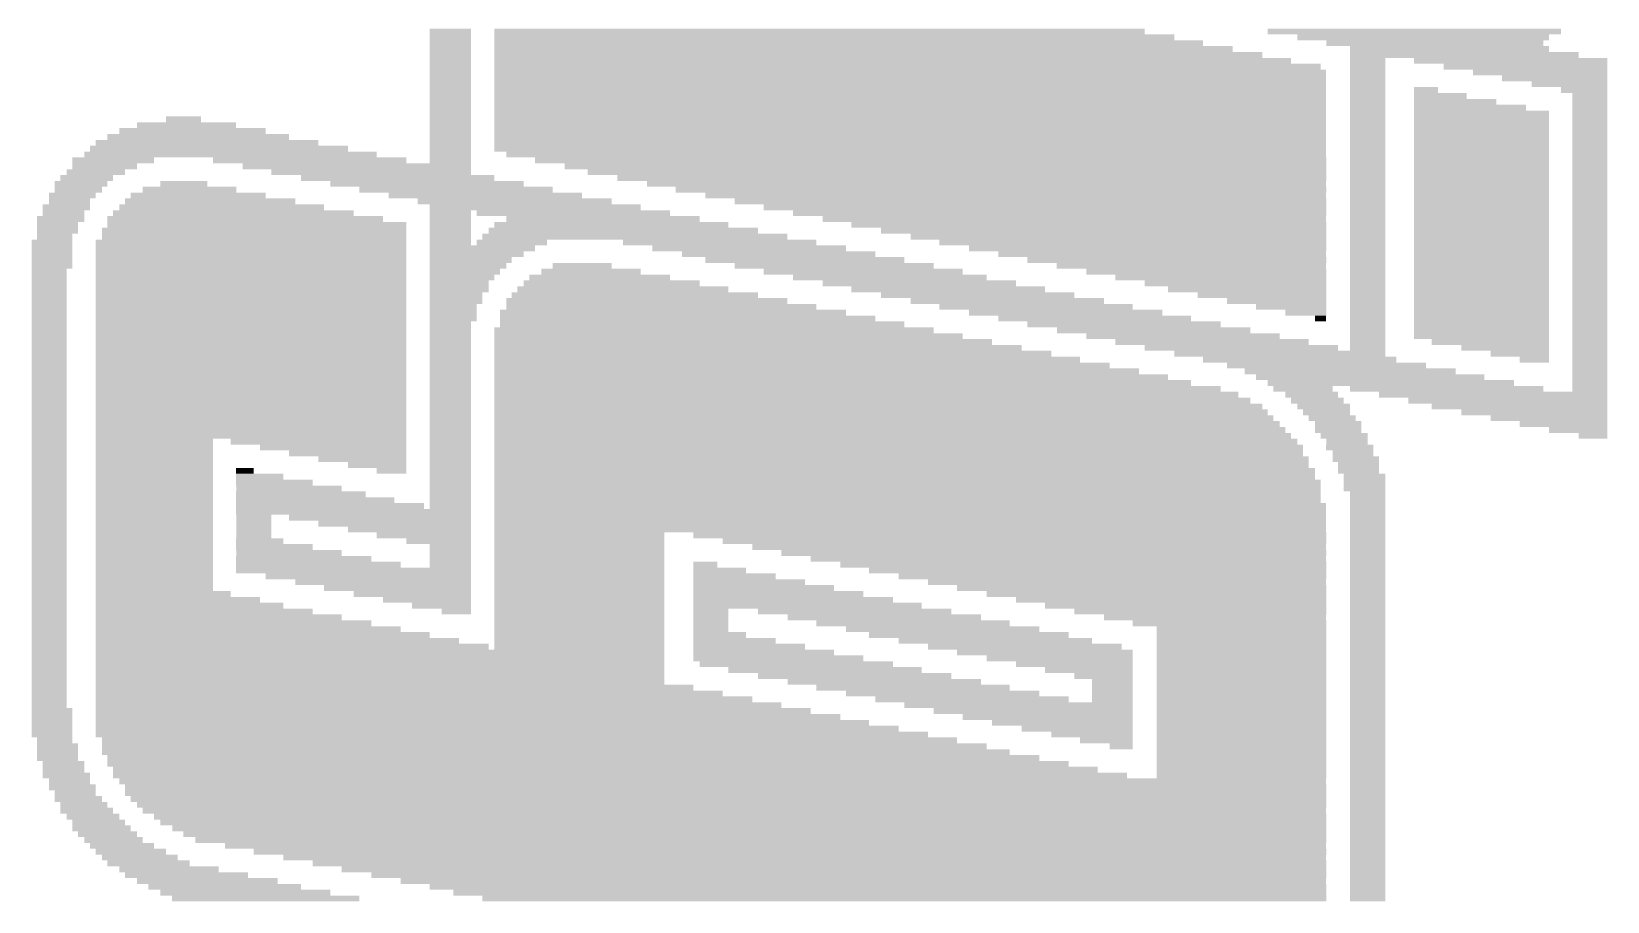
# Model space of a CAD drawing. Extents: x -50 to 50, y -28 to 28.
# Drawn here: x -50.26 to -44.57, y 3.95 to 7.09 of the extents above; entities that cross this region are included whole.
import ezdxf

# ---------------------------------------------------------------- set-up
doc = ezdxf.new("R2010")
doc.units = 0
doc.layers.add('200', color=132, linetype='CONTINUOUS')

# ---------------------------------------------------------------- blocks, each defined once
blk = doc.blocks.new('RECT')
blk.add_solid([(-0.5, -0.5), (0.5, -0.5), (-0.5, 0.5), (0.5, 0.5)])

msp = doc.modelspace()

# ---------------------------------------------------------------- block references
at = {"layer": '200'}
for p, xscale, yscale in [((-48.7464, 7.0908), 0.1499, 0.0211), ((-48.7464, 7.0697), 0.1499, 0.0211), ((-48.7464, 7.0485), 0.1499, 0.0213), ((-47.4129, 7.0908), 2.3495, 0.0211), ((-47.3596, 7.0697), 2.4562, 0.0211), ((-47.3075, 7.0485), 2.5603, 0.0213), ((-45.2641, 7.0908), 1.0592, 0.0211), ((-45.2323, 7.0697), 0.9093, 0.0211), ((-45.1904, 7.0485), 0.7849, 0.0213), ((-48.7464, 7.0273), 0.1499, 0.0211), ((-48.7464, 7.0062), 0.1499, 0.0211), ((-47.2542, 7.0273), 2.667, 0.0211), ((-47.2008, 7.0062), 2.7737, 0.0211), ((-45.1371, 7.0273), 0.7188, 0.0211), ((-45.0837, 7.0062), 0.8255, 0.0211), ((-48.7464, 6.985), 0.1499, 0.0213), ((-48.7464, 6.9638), 0.1499, 0.0211), ((-48.7464, 6.9427), 0.1499, 0.0211), ((-47.0853, 6.9427), 3.0048, 0.0211), ((-47.1487, 6.985), 2.8778, 0.0213), ((-47.0954, 6.9638), 2.9845, 0.0211), ((-45.433, 6.985), 0.127, 0.0213), ((-45.433, 6.9638), 0.127, 0.0211), ((-45.433, 6.9427), 0.127, 0.0211), ((-44.9161, 6.985), 0.6985, 0.0213), ((-44.8628, 6.9638), 0.5918, 0.0211), ((-44.8094, 6.9427), 0.4851, 0.0211), ((-48.7464, 6.9215), 0.1499, 0.0213), ((-48.7464, 6.9003), 0.1499, 0.0211), ((-48.7464, 6.8792), 0.1499, 0.0211), ((-47.0853, 6.9215), 3.0048, 0.0213), ((-47.0853, 6.9003), 3.0048, 0.0211), ((-47.0853, 6.8792), 3.0048, 0.0211), ((-45.433, 6.9215), 0.127, 0.0213), ((-45.433, 6.9003), 0.127, 0.0211), ((-45.433, 6.8792), 0.127, 0.0211), ((-45.2222, 6.8792), 0.0864, 0.0211), ((-44.7573, 6.9215), 0.381, 0.0213), ((-44.704, 6.9003), 0.2743, 0.0211), ((-44.6507, 6.8792), 0.1676, 0.0211), ((-48.7464, 6.858), 0.1499, 0.0213), ((-48.7464, 6.8368), 0.1499, 0.0211), ((-47.0853, 6.858), 3.0048, 0.0213), ((-47.0853, 6.8368), 3.0048, 0.0211), ((-45.433, 6.858), 0.127, 0.0213), ((-45.433, 6.8368), 0.127, 0.0211), ((-45.1168, 6.8368), 0.2972, 0.0211), ((-45.1701, 6.858), 0.1905, 0.0213), ((-44.6303, 6.858), 0.127, 0.0213), ((-44.6303, 6.8368), 0.127, 0.0211), ((-49.7103, 6.7733), 0.127, 0.0211), ((-48.7464, 6.8157), 0.1499, 0.0211), ((-48.7464, 6.7945), 0.1499, 0.0213), ((-48.7464, 6.7733), 0.1499, 0.0211), ((-47.0853, 6.8157), 3.0048, 0.0211), ((-47.0853, 6.7945), 3.0048, 0.0213), ((-47.0853, 6.7733), 3.0048, 0.0211), ((-45.433, 6.8157), 0.127, 0.0211), ((-45.433, 6.7945), 0.127, 0.0213), ((-45.433, 6.7733), 0.127, 0.0211), ((-45.0215, 6.7945), 0.4877, 0.0213), ((-45.0215, 6.7733), 0.4877, 0.0211), ((-45.0634, 6.8157), 0.4039, 0.0211), ((-44.6303, 6.8157), 0.127, 0.0211), ((-44.6303, 6.7945), 0.127, 0.0213), ((-44.6303, 6.7733), 0.127, 0.0211), ((-49.657, 6.7098), 0.6553, 0.0211), ((-49.6773, 6.731), 0.5283, 0.0213), ((-49.6989, 6.7522), 0.3581, 0.0211), ((-48.7464, 6.7522), 0.1499, 0.0211), ((-48.7464, 6.731), 0.1499, 0.0213), ((-48.7464, 6.7098), 0.1499, 0.0211), ((-47.0853, 6.7522), 3.0048, 0.0211), ((-47.0853, 6.731), 3.0048, 0.0213), ((-47.0853, 6.7098), 3.0048, 0.0211), ((-45.433, 6.7522), 0.127, 0.0211), ((-45.433, 6.731), 0.127, 0.0213), ((-45.433, 6.7098), 0.127, 0.0211), ((-45.0215, 6.7522), 0.4877, 0.0211), ((-45.0215, 6.731), 0.4877, 0.0213), ((-45.0215, 6.7098), 0.4877, 0.0211), ((-44.6303, 6.7522), 0.127, 0.0211), ((-44.6303, 6.731), 0.127, 0.0213), ((-44.6303, 6.7098), 0.127, 0.0211), ((-49.5821, 6.6675), 0.9322, 0.0213), ((-49.6253, 6.6887), 0.8052, 0.0211), ((-48.7464, 6.6887), 0.1499, 0.0211), ((-48.7464, 6.6675), 0.1499, 0.0213), ((-47.0853, 6.6887), 3.0048, 0.0211), ((-47.0853, 6.6675), 3.0048, 0.0213), ((-45.433, 6.6887), 0.127, 0.0211), ((-45.433, 6.6675), 0.127, 0.0213), ((-45.0215, 6.6887), 0.4877, 0.0211), ((-45.0215, 6.6675), 0.4877, 0.0213), ((-44.6303, 6.6887), 0.127, 0.0211), ((-44.6303, 6.6675), 0.127, 0.0213), ((-49.9643, 6.6252), 0.2946, 0.0211), ((-49.9948, 6.604), 0.2337, 0.0213), ((-49.5402, 6.6463), 1.0566, 0.0211), ((-49.2544, 6.6252), 0.6985, 0.0211), ((-49.0842, 6.604), 0.8255, 0.0213), ((-48.7464, 6.6463), 0.1499, 0.0211), ((-48.7464, 6.6252), 0.1499, 0.0211), ((-47.0637, 6.6463), 2.9616, 0.0211), ((-47.0116, 6.6252), 2.8575, 0.0211), ((-46.9582, 6.604), 2.7508, 0.0213), ((-45.433, 6.6463), 0.127, 0.0211), ((-45.433, 6.6252), 0.127, 0.0211), ((-45.433, 6.604), 0.127, 0.0213), ((-45.0215, 6.6463), 0.4877, 0.0211), ((-45.0215, 6.6252), 0.4877, 0.0211), ((-45.0215, 6.604), 0.4877, 0.0213), ((-44.6303, 6.6463), 0.127, 0.0211), ((-44.6303, 6.6252), 0.127, 0.0211), ((-44.6303, 6.604), 0.127, 0.0213), ((-50.0799, 6.5405), 0.1905, 0.0213), ((-50.0596, 6.5617), 0.1905, 0.0211), ((-50.0266, 6.5828), 0.2108, 0.0211), ((-49.7091, 6.5405), 0.1702, 0.0213), ((-49.0322, 6.5828), 0.7214, 0.0211), ((-48.9369, 6.5617), 0.6985, 0.0211), ((-48.8302, 6.5405), 0.6985, 0.0213), ((-46.9163, 6.5828), 2.667, 0.0211), ((-46.863, 6.5617), 2.5603, 0.0211), ((-46.8097, 6.5405), 2.4536, 0.0213), ((-45.433, 6.5828), 0.127, 0.0211), ((-45.433, 6.5617), 0.127, 0.0211), ((-45.433, 6.5405), 0.127, 0.0213), ((-45.0215, 6.5828), 0.4877, 0.0211), ((-45.0215, 6.5617), 0.4877, 0.0211), ((-45.0215, 6.5405), 0.4877, 0.0213), ((-44.6303, 6.5828), 0.127, 0.0211), ((-44.6303, 6.5617), 0.127, 0.0211), ((-44.6303, 6.5405), 0.127, 0.0213), ((-50.1117, 6.4982), 0.1676, 0.0211), ((-50.0901, 6.5193), 0.1702, 0.0211), ((-49.657, 6.4982), 0.4877, 0.0211), ((-49.6887, 6.5193), 0.3378, 0.0211), ((-48.7261, 6.5193), 0.6985, 0.0211), ((-48.6194, 6.4982), 0.6985, 0.0211), ((-46.7576, 6.5193), 2.3495, 0.0211), ((-46.7043, 6.4982), 2.2428, 0.0211), ((-45.433, 6.5193), 0.127, 0.0211), ((-45.433, 6.4982), 0.127, 0.0211), ((-45.0215, 6.5193), 0.4877, 0.0211), ((-45.0215, 6.4982), 0.4877, 0.0211), ((-44.6303, 6.5193), 0.127, 0.0211), ((-44.6303, 6.4982), 0.127, 0.0211), ((-50.1333, 6.4558), 0.1702, 0.0211), ((-50.1434, 6.4347), 0.1499, 0.0211), ((-50.1218, 6.477), 0.1473, 0.0213), ((-49.53, 6.4347), 0.8687, 0.0211), ((-49.5719, 6.4558), 0.7391, 0.0211), ((-49.6138, 6.477), 0.6147, 0.0213), ((-48.514, 6.477), 0.701, 0.0213), ((-48.7464, 6.4347), 0.1499, 0.0211), ((-48.4403, 6.4558), 0.762, 0.0211), ((-48.3019, 6.4347), 0.6985, 0.0211), ((-46.6509, 6.477), 2.1361, 0.0213), ((-46.5988, 6.4558), 2.032, 0.0211), ((-46.5455, 6.4347), 1.9253, 0.0211), ((-45.433, 6.477), 0.127, 0.0213), ((-45.433, 6.4558), 0.127, 0.0211), ((-45.433, 6.4347), 0.127, 0.0211), ((-45.0215, 6.477), 0.4877, 0.0213), ((-45.0215, 6.4558), 0.4877, 0.0211), ((-45.0215, 6.4347), 0.4877, 0.0211), ((-44.6303, 6.477), 0.127, 0.0213), ((-44.6303, 6.4558), 0.127, 0.0211), ((-44.6303, 6.4347), 0.127, 0.0211), ((-50.1536, 6.4135), 0.1702, 0.0213), ((-50.165, 6.3923), 0.1473, 0.0211), ((-50.165, 6.3712), 0.1473, 0.0211), ((-49.4551, 6.3712), 1.0998, 0.0211), ((-49.4868, 6.4135), 0.9957, 0.0213), ((-49.4449, 6.3923), 1.0795, 0.0211), ((-48.7464, 6.4135), 0.1499, 0.0213), ((-48.7464, 6.3923), 0.1499, 0.0211), ((-48.7464, 6.3712), 0.1499, 0.0211), ((-48.1216, 6.3712), 0.9728, 0.0211), ((-48.1648, 6.3923), 0.8458, 0.0211), ((-48.1952, 6.4135), 0.6985, 0.0213), ((-46.4922, 6.4135), 1.8186, 0.0213), ((-46.4401, 6.3923), 1.7145, 0.0211), ((-46.3867, 6.3712), 1.6078, 0.0211), ((-45.433, 6.4135), 0.127, 0.0213), ((-45.433, 6.3923), 0.127, 0.0211), ((-45.433, 6.3712), 0.127, 0.0211), ((-45.0215, 6.4135), 0.4877, 0.0213), ((-45.0215, 6.3923), 0.4877, 0.0211), ((-45.0215, 6.3712), 0.4877, 0.0211), ((-44.6303, 6.4135), 0.127, 0.0213), ((-44.6303, 6.3923), 0.127, 0.0211), ((-44.6303, 6.3712), 0.127, 0.0211), ((-50.1853, 6.3288), 0.1473, 0.0211), ((-50.1752, 6.35), 0.127, 0.0213), ((-49.4665, 6.3288), 1.1227, 0.0211), ((-49.4551, 6.35), 1.0998, 0.0213), ((-48.7464, 6.35), 0.1499, 0.0213), ((-48.7464, 6.3288), 0.1499, 0.0211), ((-48.5242, 6.3288), 0.254, 0.0211), ((-48.0797, 6.35), 1.1024, 0.0213), ((-47.7736, 6.3288), 0.6985, 0.0211), ((-46.3334, 6.35), 1.5011, 0.0213), ((-46.2813, 6.3288), 1.397, 0.0211), ((-45.433, 6.35), 0.127, 0.0213), ((-45.433, 6.3288), 0.127, 0.0211), ((-45.0215, 6.35), 0.4877, 0.0213), ((-45.0215, 6.3288), 0.4877, 0.0211), ((-44.6303, 6.35), 0.127, 0.0213), ((-44.6303, 6.3288), 0.127, 0.0211), ((-50.1853, 6.3077), 0.1473, 0.0211), ((-50.1853, 6.2865), 0.1473, 0.0213), ((-50.1853, 6.2653), 0.1473, 0.0211), ((-49.4665, 6.3077), 1.1227, 0.0211), ((-49.4665, 6.2865), 1.1227, 0.0213), ((-49.4665, 6.2653), 1.1227, 0.0211), ((-48.6512, 6.2865), 0.3404, 0.0213), ((-48.6728, 6.2653), 0.2972, 0.0211), ((-48.6308, 6.3077), 0.381, 0.0211), ((-47.6669, 6.3077), 0.6985, 0.0211), ((-47.5602, 6.2865), 0.6985, 0.0213), ((-47.4663, 6.2653), 0.7188, 0.0211), ((-46.228, 6.3077), 1.2903, 0.0211), ((-46.1747, 6.2865), 1.1836, 0.0213), ((-46.1226, 6.2653), 1.0795, 0.0211), ((-45.433, 6.3077), 0.127, 0.0211), ((-45.433, 6.2865), 0.127, 0.0213), ((-45.433, 6.2653), 0.127, 0.0211), ((-45.0215, 6.3077), 0.4877, 0.0211), ((-45.0215, 6.2865), 0.4877, 0.0213), ((-45.0215, 6.2653), 0.4877, 0.0211), ((-44.6303, 6.3077), 0.127, 0.0211), ((-44.6303, 6.2865), 0.127, 0.0213), ((-44.6303, 6.2653), 0.127, 0.0211), ((-50.1955, 6.223), 0.127, 0.0213), ((-50.1955, 6.2018), 0.127, 0.0211), ((-50.1853, 6.2442), 0.1473, 0.0211), ((-49.4665, 6.2442), 1.1227, 0.0211), ((-49.4665, 6.223), 1.1227, 0.0213), ((-49.4665, 6.2018), 1.1227, 0.0211), ((-48.7045, 6.2018), 0.2337, 0.0211), ((-48.6829, 6.2442), 0.2769, 0.0211), ((-48.6943, 6.223), 0.254, 0.0213), ((-48.2067, 6.2018), 0.508, 0.0211), ((-48.2384, 6.223), 0.3581, 0.0213), ((-48.2702, 6.2442), 0.2134, 0.0211), ((-47.3596, 6.2442), 0.7188, 0.0211), ((-47.2554, 6.223), 0.7188, 0.0213), ((-47.1589, 6.2018), 0.6985, 0.0211), ((-46.0693, 6.2442), 0.9728, 0.0211), ((-46.0159, 6.223), 0.8661, 0.0213), ((-45.9638, 6.2018), 0.762, 0.0211), ((-45.433, 6.2442), 0.127, 0.0211), ((-45.433, 6.223), 0.127, 0.0213), ((-45.433, 6.2018), 0.127, 0.0211), ((-45.0215, 6.2442), 0.4877, 0.0211), ((-45.0215, 6.223), 0.4877, 0.0213), ((-45.0215, 6.2018), 0.4877, 0.0211), ((-44.6303, 6.2442), 0.127, 0.0211), ((-44.6303, 6.223), 0.127, 0.0213), ((-44.6303, 6.2018), 0.127, 0.0211), ((-50.1955, 6.1807), 0.127, 0.0211), ((-50.1955, 6.1595), 0.127, 0.0213), ((-50.1955, 6.1383), 0.127, 0.0211), ((-49.4665, 6.1807), 1.1227, 0.0211), ((-49.4665, 6.1595), 1.1227, 0.0213), ((-49.4665, 6.1383), 1.1227, 0.0211), ((-48.7147, 6.1807), 0.2134, 0.0211), ((-48.7147, 6.1595), 0.2134, 0.0213), ((-48.7261, 6.1383), 0.1905, 0.0211), ((-48.0797, 6.1383), 0.889, 0.0211), ((-48.1228, 6.1595), 0.762, 0.0213), ((-48.1635, 6.1807), 0.635, 0.0211), ((-47.0522, 6.1807), 0.6985, 0.0211), ((-46.9481, 6.1595), 0.6985, 0.0213), ((-46.8414, 6.1383), 0.6985, 0.0211), ((-45.9105, 6.1807), 0.6553, 0.0211), ((-45.8686, 6.1595), 0.5715, 0.0213), ((-45.8152, 6.1383), 0.4648, 0.0211), ((-45.433, 6.1807), 0.127, 0.0211), ((-45.433, 6.1595), 0.127, 0.0213), ((-45.433, 6.1383), 0.127, 0.0211), ((-45.0215, 6.1807), 0.4877, 0.0211), ((-45.0215, 6.1595), 0.4877, 0.0213), ((-45.0215, 6.1383), 0.4877, 0.0211), ((-44.6303, 6.1807), 0.127, 0.0211), ((-44.6303, 6.1595), 0.127, 0.0213), ((-44.6303, 6.1383), 0.127, 0.0211), ((-50.1955, 6.1172), 0.127, 0.0211), ((-50.1955, 6.096), 0.127, 0.0213), ((-49.4665, 6.1172), 1.1227, 0.0211), ((-49.4665, 6.096), 1.1227, 0.0213), ((-48.7261, 6.1172), 0.1905, 0.0211), ((-48.7363, 6.096), 0.1702, 0.0213), ((-48.0365, 6.1172), 1.016, 0.0211), ((-47.9844, 6.096), 1.1201, 0.0213), ((-46.7347, 6.1172), 0.6985, 0.0211), ((-46.6306, 6.096), 0.6985, 0.0213), ((-45.7619, 6.1172), 0.3581, 0.0211), ((-45.7098, 6.096), 0.254, 0.0213), ((-45.433, 6.1172), 0.127, 0.0211), ((-45.433, 6.096), 0.127, 0.0213), ((-45.0215, 6.1172), 0.4877, 0.0211), ((-45.0215, 6.096), 0.4877, 0.0213), ((-44.6303, 6.1172), 0.127, 0.0211), ((-44.6303, 6.096), 0.127, 0.0213), ((-50.1955, 6.0748), 0.127, 0.0211), ((-50.1955, 6.0537), 0.127, 0.0211), ((-50.1955, 6.0325), 0.127, 0.0213), ((-49.4665, 6.0748), 1.1227, 0.0211), ((-49.4665, 6.0537), 1.1227, 0.0211), ((-49.4665, 6.0325), 1.1227, 0.0213), ((-48.7363, 6.0748), 0.1702, 0.0211), ((-48.7363, 6.0537), 0.1702, 0.0211), ((-48.7464, 6.0325), 0.1499, 0.0213), ((-47.9425, 6.0748), 1.2497, 0.0211), ((-47.8892, 6.0537), 1.3564, 0.0211), ((-47.8371, 6.0325), 1.4605, 0.0213), ((-46.5239, 6.0748), 0.6985, 0.0211), ((-46.4185, 6.0537), 0.696, 0.0211), ((-46.3131, 6.0325), 0.6985, 0.0213), ((-45.6565, 6.0748), 0.1473, 0.0211), ((-45.6032, 6.0537), 0.0406, 0.0211), ((-45.433, 6.0748), 0.127, 0.0211), ((-45.433, 6.0537), 0.127, 0.0211), ((-45.433, 6.0325), 0.127, 0.0213), ((-45.0215, 6.0748), 0.4877, 0.0211), ((-45.0215, 6.0537), 0.4877, 0.0211), ((-45.0215, 6.0325), 0.4877, 0.0213), ((-44.6303, 6.0748), 0.127, 0.0211), ((-44.6303, 6.0537), 0.127, 0.0211), ((-44.6303, 6.0325), 0.127, 0.0213), ((-50.1955, 6.0113), 0.127, 0.0211), ((-50.1955, 5.9902), 0.127, 0.0211), ((-50.1955, 5.969), 0.127, 0.0213), ((-49.4665, 6.0113), 1.1227, 0.0211), ((-49.4665, 5.9902), 1.1227, 0.0211), ((-49.4665, 5.969), 1.1227, 0.0213), ((-48.7464, 6.0113), 0.1499, 0.0211), ((-48.7464, 5.9902), 0.1499, 0.0211), ((-48.7464, 5.969), 0.1499, 0.0213), ((-47.7939, 6.0113), 1.5875, 0.0211), ((-47.7418, 5.9902), 1.6916, 0.0211), ((-47.6885, 5.969), 1.7983, 0.0213), ((-46.2064, 6.0113), 0.6985, 0.0211), ((-46.0997, 5.9902), 0.6985, 0.0211), ((-45.9956, 5.969), 0.6985, 0.0213), ((-45.433, 6.0113), 0.127, 0.0211), ((-45.433, 5.9902), 0.127, 0.0211), ((-45.433, 5.969), 0.127, 0.0213), ((-45.0215, 6.0113), 0.4877, 0.0211), ((-45.0215, 5.9902), 0.4877, 0.0211), ((-44.9898, 5.969), 0.4242, 0.0213), ((-44.6303, 6.0113), 0.127, 0.0211), ((-44.6303, 5.9902), 0.127, 0.0211), ((-44.6303, 5.969), 0.127, 0.0213), ((-50.1955, 5.9478), 0.127, 0.0211), ((-50.1955, 5.9267), 0.127, 0.0211), ((-49.4665, 5.9478), 1.1227, 0.0211), ((-49.4665, 5.9267), 1.1227, 0.0211), ((-48.7464, 5.9478), 0.1499, 0.0211), ((-48.7464, 5.9267), 0.1499, 0.0211), ((-47.6352, 5.9478), 1.905, 0.0211), ((-47.5818, 5.9267), 2.0117, 0.0211), ((-45.8889, 5.9478), 0.6985, 0.0211), ((-45.7505, 5.9267), 0.762, 0.0211), ((-45.433, 5.9478), 0.127, 0.0211), ((-44.9364, 5.9478), 0.3175, 0.0211), ((-44.8831, 5.9267), 0.2108, 0.0211), ((-44.6303, 5.9478), 0.127, 0.0211), ((-44.6303, 5.9267), 0.127, 0.0211), ((-50.1955, 5.9055), 0.127, 0.0213), ((-50.1955, 5.8843), 0.127, 0.0211), ((-50.1955, 5.8632), 0.127, 0.0211), ((-49.4665, 5.9055), 1.1227, 0.0213), ((-49.4665, 5.8843), 1.1227, 0.0211), ((-49.4665, 5.8632), 1.1227, 0.0211), ((-48.7464, 5.9055), 0.1499, 0.0213), ((-48.7464, 5.8843), 0.1499, 0.0211), ((-48.7464, 5.8632), 0.1499, 0.0211), ((-47.4231, 5.8632), 2.3292, 0.0211), ((-47.5297, 5.9055), 2.1158, 0.0213), ((-47.4764, 5.8843), 2.2225, 0.0211), ((-45.6781, 5.9055), 0.6985, 0.0213), ((-45.5816, 5.8843), 0.7188, 0.0211), ((-45.4965, 5.8632), 0.762, 0.0211), ((-44.831, 5.9055), 0.1067, 0.0213), ((-44.6303, 5.9055), 0.127, 0.0213), ((-44.6303, 5.8843), 0.127, 0.0211), ((-44.6303, 5.8632), 0.127, 0.0211), ((-50.1955, 5.842), 0.127, 0.0213), ((-50.1955, 5.8208), 0.127, 0.0211), ((-50.1955, 5.7997), 0.127, 0.0211), ((-49.4665, 5.842), 1.1227, 0.0213), ((-49.4665, 5.8208), 1.1227, 0.0211), ((-49.4665, 5.7997), 1.1227, 0.0211), ((-48.7464, 5.842), 0.1499, 0.0213), ((-48.7464, 5.8208), 0.1499, 0.0211), ((-48.7464, 5.7997), 0.1499, 0.0211), ((-47.371, 5.842), 2.4333, 0.0213), ((-47.2758, 5.7997), 2.6238, 0.0211), ((-47.3291, 5.8208), 2.5171, 0.0211), ((-45.4241, 5.842), 0.8255, 0.0213), ((-45.3492, 5.8208), 0.889, 0.0211), ((-45.6667, 5.7997), 0.2134, 0.0211), ((-45.1472, 5.7997), 0.6985, 0.0211), ((-44.6303, 5.842), 0.127, 0.0213), ((-44.6303, 5.8208), 0.127, 0.0211), ((-44.6303, 5.7997), 0.127, 0.0211), ((-50.1955, 5.7785), 0.127, 0.0213), ((-50.1955, 5.7573), 0.127, 0.0211), ((-49.4665, 5.7785), 1.1227, 0.0213), ((-49.4665, 5.7573), 1.1227, 0.0211), ((-48.7464, 5.7785), 0.1499, 0.0213), ((-48.7464, 5.7573), 0.1499, 0.0211), ((-47.2224, 5.7573), 2.7305, 0.0211), ((-47.244, 5.7785), 2.6873, 0.0213), ((-45.6349, 5.7785), 0.1905, 0.0213), ((-45.6146, 5.7573), 0.1905, 0.0211), ((-44.9796, 5.7785), 0.8255, 0.0213), ((-44.9263, 5.7573), 0.7188, 0.0211), ((-50.1955, 5.7362), 0.127, 0.0211), ((-50.1955, 5.715), 0.127, 0.0213), ((-50.1955, 5.6938), 0.127, 0.0211), ((-49.4665, 5.7362), 1.1227, 0.0211), ((-49.4665, 5.715), 1.1227, 0.0213), ((-49.4665, 5.6938), 1.1227, 0.0211), ((-48.7464, 5.7362), 0.1499, 0.0211), ((-48.7464, 5.715), 0.1499, 0.0213), ((-48.7464, 5.6938), 0.1499, 0.0211), ((-47.2008, 5.7362), 2.7737, 0.0211), ((-47.1907, 5.715), 2.794, 0.0213), ((-47.1805, 5.6938), 2.8143, 0.0211), ((-45.5917, 5.7362), 0.1905, 0.0211), ((-45.5816, 5.715), 0.1702, 0.0213), ((-45.5613, 5.6938), 0.1702, 0.0211), ((-44.8843, 5.7362), 0.635, 0.0211), ((-44.831, 5.715), 0.5283, 0.0213), ((-44.7777, 5.6938), 0.4216, 0.0211), ((-50.1955, 5.6727), 0.127, 0.0211), ((-50.1955, 5.6515), 0.127, 0.0213), ((-50.1955, 5.6303), 0.127, 0.0211), ((-49.4665, 5.6727), 1.1227, 0.0211), ((-49.4665, 5.6515), 1.1227, 0.0213), ((-49.4665, 5.6303), 1.1227, 0.0211), ((-48.7464, 5.6727), 0.1499, 0.0211), ((-48.7464, 5.6515), 0.1499, 0.0213), ((-48.7464, 5.6303), 0.1499, 0.0211), ((-47.1691, 5.6727), 2.8372, 0.0211), ((-47.1589, 5.6515), 2.8575, 0.0213), ((-47.1487, 5.6303), 2.8778, 0.0211), ((-45.5397, 5.6727), 0.1676, 0.0211), ((-45.5397, 5.6515), 0.1676, 0.0213), ((-45.5181, 5.6303), 0.1702, 0.0211), ((-44.7256, 5.6727), 0.3175, 0.0211), ((-44.6723, 5.6515), 0.2108, 0.0213), ((-44.6189, 5.6303), 0.1041, 0.0211), ((-50.1955, 5.6092), 0.127, 0.0211), ((-50.1955, 5.588), 0.127, 0.0213), ((-49.8158, 5.6092), 0.4242, 0.0211), ((-49.8158, 5.588), 0.4242, 0.0213), ((-49.2227, 5.6092), 0.635, 0.0211), ((-49.1693, 5.588), 0.5283, 0.0213), ((-48.7464, 5.6092), 0.1499, 0.0211), ((-48.7464, 5.588), 0.1499, 0.0213), ((-47.1373, 5.6092), 2.9007, 0.0211), ((-47.1272, 5.588), 2.921, 0.0213), ((-45.5079, 5.6092), 0.1499, 0.0211), ((-45.4978, 5.588), 0.1702, 0.0213), ((-50.1955, 5.5668), 0.127, 0.0211), ((-50.1955, 5.5457), 0.127, 0.0211), ((-50.1955, 5.5245), 0.127, 0.0213), ((-49.8158, 5.5668), 0.4242, 0.0211), ((-49.8158, 5.5457), 0.4242, 0.0211), ((-49.8158, 5.5245), 0.4242, 0.0213), ((-49.1173, 5.5668), 0.4242, 0.0211), ((-49.0639, 5.5457), 0.3175, 0.0211), ((-49.0106, 5.5245), 0.2108, 0.0213), ((-48.7464, 5.5668), 0.1499, 0.0211), ((-48.7464, 5.5457), 0.1499, 0.0211), ((-48.7464, 5.5245), 0.1499, 0.0213), ((-47.1272, 5.5668), 2.921, 0.0211), ((-47.117, 5.5457), 2.9413, 0.0211), ((-47.117, 5.5245), 2.9413, 0.0213), ((-45.4863, 5.5668), 0.1473, 0.0211), ((-45.4762, 5.5457), 0.1676, 0.0211), ((-45.466, 5.5245), 0.1473, 0.0213), ((-50.1955, 5.5033), 0.127, 0.0211), ((-50.1955, 5.4822), 0.127, 0.0211), ((-50.1955, 5.461), 0.127, 0.0213), ((-49.8158, 5.5033), 0.4242, 0.0211), ((-49.8158, 5.4822), 0.4242, 0.0211), ((-49.8158, 5.461), 0.4242, 0.0213), ((-49.4881, 5.5033), 0.0635, 0.0211), ((-49.4348, 5.4822), 0.1702, 0.0211), ((-49.3814, 5.461), 0.2769, 0.0213), ((-48.9585, 5.5033), 0.1067, 0.0211), ((-48.7464, 5.5033), 0.1499, 0.0211), ((-48.7464, 5.4822), 0.1499, 0.0211), ((-48.7464, 5.461), 0.1499, 0.0213), ((-47.1056, 5.5033), 2.9642, 0.0211), ((-47.1056, 5.4822), 2.9642, 0.0211), ((-47.0954, 5.461), 2.9845, 0.0213), ((-45.466, 5.5033), 0.1473, 0.0211), ((-45.4444, 5.4822), 0.1499, 0.0211), ((-45.4444, 5.461), 0.1499, 0.0213), ((-50.1955, 5.4398), 0.127, 0.0211), ((-50.1955, 5.4187), 0.127, 0.0211), ((-50.1955, 5.3975), 0.127, 0.0213), ((-49.8158, 5.4398), 0.4242, 0.0211), ((-49.8158, 5.4187), 0.4242, 0.0211), ((-49.8158, 5.3975), 0.4242, 0.0213), ((-49.2862, 5.4187), 0.4674, 0.0211), ((-49.3293, 5.4398), 0.381, 0.0211), ((-49.2341, 5.3975), 0.5715, 0.0213), ((-48.7464, 5.4398), 0.1499, 0.0211), ((-48.7464, 5.4187), 0.1499, 0.0211), ((-48.7464, 5.3975), 0.1499, 0.0213), ((-47.0954, 5.4398), 2.9845, 0.0211), ((-47.0954, 5.4187), 2.9845, 0.0211), ((-47.0954, 5.3975), 2.9845, 0.0213), ((-45.4444, 5.4398), 0.1499, 0.0211), ((-45.433, 5.4187), 0.127, 0.0211), ((-45.433, 5.3975), 0.127, 0.0213), ((-50.1955, 5.3763), 0.127, 0.0211), ((-50.1955, 5.3552), 0.127, 0.0211), ((-49.8158, 5.3763), 0.4242, 0.0211), ((-49.8158, 5.3552), 0.4242, 0.0211), ((-49.1808, 5.3763), 0.6782, 0.0211), ((-49.0957, 5.3552), 0.8484, 0.0211), ((-48.7464, 5.3763), 0.1499, 0.0211), ((-47.0853, 5.3763), 3.0048, 0.0211), ((-47.0853, 5.3552), 3.0048, 0.0211), ((-45.433, 5.3763), 0.127, 0.0211), ((-45.433, 5.3552), 0.127, 0.0211), ((-50.1955, 5.334), 0.127, 0.0213), ((-50.1955, 5.3128), 0.127, 0.0211), ((-50.1955, 5.2917), 0.127, 0.0211), ((-49.8158, 5.334), 0.4242, 0.0213), ((-49.8158, 5.3128), 0.4242, 0.0211), ((-49.8158, 5.2917), 0.4242, 0.0211), ((-49.4563, 5.334), 0.127, 0.0213), ((-49.4563, 5.3128), 0.127, 0.0211), ((-49.4563, 5.2917), 0.127, 0.0211), ((-49.0004, 5.334), 0.6579, 0.0213), ((-48.9471, 5.3128), 0.5512, 0.0211), ((-48.8937, 5.2917), 0.4445, 0.0211), ((-47.0853, 5.334), 3.0048, 0.0213), ((-47.0853, 5.3128), 3.0048, 0.0211), ((-47.0853, 5.2917), 3.0048, 0.0211), ((-45.433, 5.334), 0.127, 0.0213), ((-45.433, 5.3128), 0.127, 0.0211), ((-45.433, 5.2917), 0.127, 0.0211), ((-50.1955, 5.2705), 0.127, 0.0213), ((-50.1955, 5.2493), 0.127, 0.0211), ((-50.1955, 5.2282), 0.127, 0.0211), ((-49.8158, 5.2705), 0.4242, 0.0213), ((-49.8158, 5.2493), 0.4242, 0.0211), ((-49.8158, 5.2282), 0.4242, 0.0211), ((-49.4348, 5.2493), 0.1702, 0.0211), ((-49.4563, 5.2705), 0.127, 0.0213), ((-49.3814, 5.2282), 0.2769, 0.0211), ((-48.8417, 5.2705), 0.3404, 0.0213), ((-48.7883, 5.2493), 0.2337, 0.0211), ((-48.7464, 5.2282), 0.1499, 0.0211), ((-48.2803, 5.2705), 0.6147, 0.0213), ((-48.2803, 5.2493), 0.6147, 0.0211), ((-48.2803, 5.2282), 0.6147, 0.0211), ((-46.7258, 5.2705), 2.286, 0.0213), ((-46.6725, 5.2493), 2.1793, 0.0211), ((-46.6192, 5.2282), 2.0726, 0.0211), ((-45.433, 5.2705), 0.127, 0.0213), ((-45.433, 5.2493), 0.127, 0.0211), ((-45.433, 5.2282), 0.127, 0.0211), ((-50.1955, 5.207), 0.127, 0.0213), ((-50.1955, 5.1858), 0.127, 0.0211), ((-49.8158, 5.207), 0.4242, 0.0213), ((-49.8158, 5.1858), 0.4242, 0.0211), ((-49.276, 5.1858), 0.4877, 0.0211), ((-49.3293, 5.207), 0.381, 0.0213), ((-48.7464, 5.207), 0.1499, 0.0213), ((-48.7464, 5.1858), 0.1499, 0.0211), ((-48.2803, 5.207), 0.6147, 0.0213), ((-48.2803, 5.1858), 0.6147, 0.0211), ((-46.5671, 5.207), 1.9685, 0.0213), ((-46.5138, 5.1858), 1.8618, 0.0211), ((-45.433, 5.207), 0.127, 0.0213), ((-45.433, 5.1858), 0.127, 0.0211), ((-50.1955, 5.1647), 0.127, 0.0211), ((-50.1955, 5.1435), 0.127, 0.0213), ((-50.1955, 5.1223), 0.127, 0.0211), ((-49.8158, 5.1647), 0.4242, 0.0211), ((-49.8158, 5.1435), 0.4242, 0.0213), ((-49.8158, 5.1223), 0.4242, 0.0211), ((-49.2227, 5.1647), 0.5944, 0.0211), ((-49.0957, 5.1435), 0.8484, 0.0213), ((-49.0423, 5.1223), 0.7417, 0.0211), ((-48.7464, 5.1647), 0.1499, 0.0211), ((-48.2803, 5.1647), 0.6147, 0.0211), ((-48.2803, 5.1435), 0.6147, 0.0213), ((-48.2803, 5.1223), 0.6147, 0.0211), ((-47.8257, 5.1647), 0.0864, 0.0211), ((-47.7736, 5.1435), 0.1905, 0.0213), ((-47.7203, 5.1223), 0.2972, 0.0211), ((-46.4604, 5.1647), 1.7551, 0.0211), ((-46.4083, 5.1435), 1.651, 0.0213), ((-46.355, 5.1223), 1.5443, 0.0211), ((-45.433, 5.1647), 0.127, 0.0211), ((-45.433, 5.1435), 0.127, 0.0213), ((-45.433, 5.1223), 0.127, 0.0211), ((-50.1955, 5.1012), 0.127, 0.0211), ((-50.1955, 5.08), 0.127, 0.0213), ((-50.1955, 5.0588), 0.127, 0.0211), ((-49.8158, 5.1012), 0.4242, 0.0211), ((-49.8158, 5.08), 0.4242, 0.0213), ((-49.784, 5.0588), 0.4877, 0.0211), ((-48.989, 5.1012), 0.635, 0.0211), ((-48.9369, 5.08), 0.5309, 0.0213), ((-48.8836, 5.0588), 0.4242, 0.0211), ((-48.2803, 5.1012), 0.6147, 0.0211), ((-48.2803, 5.08), 0.6147, 0.0213), ((-48.2803, 5.0588), 0.6147, 0.0211), ((-47.5615, 5.0588), 0.6147, 0.0211), ((-47.6669, 5.1012), 0.4039, 0.0211), ((-47.6148, 5.08), 0.508, 0.0213), ((-46.3017, 5.1012), 1.4376, 0.0211), ((-46.2496, 5.08), 1.3335, 0.0213), ((-46.1962, 5.0588), 1.2268, 0.0211), ((-45.433, 5.1012), 0.127, 0.0211), ((-45.433, 5.08), 0.127, 0.0213), ((-45.433, 5.0588), 0.127, 0.0211), ((-50.1955, 5.0377), 0.127, 0.0211), ((-50.1955, 5.0165), 0.127, 0.0213), ((-49.7307, 5.0377), 0.5944, 0.0211), ((-49.6887, 5.0165), 0.6782, 0.0213), ((-48.8302, 5.0377), 0.3175, 0.0211), ((-48.7782, 5.0165), 0.2134, 0.0213), ((-48.2803, 5.0377), 0.6147, 0.0211), ((-48.2803, 5.0165), 0.6147, 0.0213), ((-47.5082, 5.0377), 0.7214, 0.0211), ((-47.4561, 5.0165), 0.8255, 0.0213), ((-46.1429, 5.0377), 1.1201, 0.0211), ((-46.0908, 5.0165), 1.016, 0.0213), ((-45.433, 5.0377), 0.127, 0.0211), ((-45.433, 5.0165), 0.127, 0.0213), ((-50.1955, 4.9953), 0.127, 0.0211), ((-50.1955, 4.9742), 0.127, 0.0211), ((-50.1955, 4.953), 0.127, 0.0213), ((-49.53, 4.953), 0.9957, 0.0213), ((-49.6354, 4.9953), 0.7849, 0.0211), ((-49.5833, 4.9742), 0.889, 0.0211), ((-48.7248, 4.9953), 0.1067, 0.0211), ((-48.2803, 4.9953), 0.6147, 0.0211), ((-48.2803, 4.9742), 0.6147, 0.0211), ((-48.2803, 4.953), 0.6147, 0.0213), ((-47.8053, 4.9953), 0.127, 0.0211), ((-47.8053, 4.9742), 0.127, 0.0211), ((-47.8053, 4.953), 0.127, 0.0213), ((-47.2859, 4.9953), 0.6985, 0.0211), ((-47.1792, 4.9742), 0.6985, 0.0211), ((-47.0751, 4.953), 0.6985, 0.0213), ((-46.0375, 4.9953), 0.9093, 0.0211), ((-45.9842, 4.9742), 0.8026, 0.0211), ((-45.9321, 4.953), 0.6985, 0.0213), ((-45.433, 4.9953), 0.127, 0.0211), ((-45.433, 4.9742), 0.127, 0.0211), ((-45.433, 4.953), 0.127, 0.0213), ((-50.1955, 4.9318), 0.127, 0.0211), ((-50.1955, 4.9107), 0.127, 0.0211), ((-50.1955, 4.8895), 0.127, 0.0213), ((-49.4767, 4.9318), 1.1024, 0.0211), ((-49.4246, 4.9107), 1.2065, 0.0211), ((-49.3713, 4.8895), 1.3132, 0.0213), ((-48.2803, 4.9318), 0.6147, 0.0211), ((-48.2803, 4.9107), 0.6147, 0.0211), ((-48.2803, 4.8895), 0.6147, 0.0213), ((-47.7736, 4.9107), 0.1905, 0.0211), ((-47.7203, 4.8895), 0.2972, 0.0213), ((-47.8053, 4.9318), 0.127, 0.0211), ((-46.9684, 4.9318), 0.6985, 0.0211), ((-46.8732, 4.9107), 0.7214, 0.0211), ((-46.7779, 4.8895), 0.6985, 0.0213), ((-45.8889, 4.9318), 0.6121, 0.0211), ((-45.8889, 4.9107), 0.6121, 0.0211), ((-45.8889, 4.8895), 0.6121, 0.0213), ((-45.433, 4.9318), 0.127, 0.0211), ((-45.433, 4.9107), 0.127, 0.0211), ((-45.433, 4.8895), 0.127, 0.0213), ((-50.1955, 4.8683), 0.127, 0.0211), ((-50.1955, 4.8472), 0.127, 0.0211), ((-49.3179, 4.8683), 1.4199, 0.0211), ((-49.0004, 4.8472), 2.0549, 0.0211), ((-48.2803, 4.8683), 0.6147, 0.0211), ((-47.6669, 4.8683), 0.4039, 0.0211), ((-47.6148, 4.8472), 0.508, 0.0211), ((-46.6712, 4.8683), 0.6985, 0.0211), ((-46.5988, 4.8472), 0.635, 0.0211), ((-45.8889, 4.8683), 0.6121, 0.0211), ((-45.8889, 4.8472), 0.6121, 0.0211), ((-45.433, 4.8683), 0.127, 0.0211), ((-45.433, 4.8472), 0.127, 0.0211), ((-50.1955, 4.826), 0.127, 0.0213), ((-50.1955, 4.8048), 0.127, 0.0211), ((-50.1955, 4.7837), 0.127, 0.0211), ((-49.0004, 4.826), 2.0549, 0.0213), ((-49.0004, 4.8048), 2.0549, 0.0211), ((-49.0004, 4.7837), 2.0549, 0.0211), ((-47.5615, 4.826), 0.6147, 0.0213), ((-47.4967, 4.8048), 0.6985, 0.0211), ((-47.3926, 4.7837), 0.6985, 0.0211), ((-46.5455, 4.826), 0.5283, 0.0213), ((-46.4922, 4.8048), 0.4216, 0.0211), ((-46.4401, 4.7837), 0.3175, 0.0211), ((-45.8889, 4.826), 0.6121, 0.0213), ((-45.8889, 4.8048), 0.6121, 0.0211), ((-45.8889, 4.7837), 0.6121, 0.0211), ((-45.433, 4.826), 0.127, 0.0213), ((-45.433, 4.8048), 0.127, 0.0211), ((-45.433, 4.7837), 0.127, 0.0211), ((-50.1955, 4.7625), 0.127, 0.0213), ((-50.1955, 4.7413), 0.127, 0.0211), ((-50.1955, 4.7202), 0.127, 0.0211), ((-49.0004, 4.7625), 2.0549, 0.0213), ((-49.0004, 4.7413), 2.0549, 0.0211), ((-48.9483, 4.7202), 2.159, 0.0211), ((-47.2859, 4.7625), 0.6985, 0.0213), ((-47.1792, 4.7413), 0.6985, 0.0211), ((-47.0751, 4.7202), 0.6985, 0.0211), ((-46.3867, 4.7625), 0.2108, 0.0213), ((-46.355, 4.7413), 0.1473, 0.0211), ((-46.355, 4.7202), 0.1473, 0.0211), ((-45.8889, 4.7625), 0.6121, 0.0213), ((-45.8889, 4.7413), 0.6121, 0.0211), ((-45.8889, 4.7202), 0.6121, 0.0211), ((-45.433, 4.7625), 0.127, 0.0213), ((-45.433, 4.7413), 0.127, 0.0211), ((-45.433, 4.7202), 0.127, 0.0211), ((-50.1955, 4.699), 0.127, 0.0213), ((-50.1955, 4.6778), 0.127, 0.0211), ((-48.895, 4.699), 2.2657, 0.0213), ((-48.8417, 4.6778), 2.3724, 0.0211), ((-46.9684, 4.699), 0.6985, 0.0213), ((-46.8617, 4.6778), 0.6985, 0.0211), ((-46.355, 4.699), 0.1473, 0.0213), ((-46.355, 4.6778), 0.1473, 0.0211), ((-45.8889, 4.699), 0.6121, 0.0213), ((-45.8889, 4.6778), 0.6121, 0.0211), ((-45.433, 4.699), 0.127, 0.0213), ((-45.433, 4.6778), 0.127, 0.0211), ((-50.1955, 4.6567), 0.127, 0.0211), ((-50.1853, 4.6355), 0.1473, 0.0213), ((-50.1853, 4.6143), 0.1473, 0.0211), ((-48.7896, 4.6567), 2.4765, 0.0211), ((-48.7363, 4.6355), 2.5832, 0.0213), ((-48.6829, 4.6143), 2.6899, 0.0211), ((-46.6941, 4.6567), 0.8255, 0.0211), ((-46.6408, 4.6355), 0.7188, 0.0213), ((-46.5887, 4.6143), 0.6147, 0.0211), ((-45.8889, 4.6567), 0.6121, 0.0211), ((-45.8889, 4.6355), 0.6121, 0.0213), ((-45.8889, 4.6143), 0.6121, 0.0211), ((-45.433, 4.6567), 0.127, 0.0211), ((-45.433, 4.6355), 0.127, 0.0213), ((-45.433, 4.6143), 0.127, 0.0211), ((-50.1853, 4.5932), 0.1473, 0.0211), ((-50.1853, 4.572), 0.1473, 0.0213), ((-50.1853, 4.5508), 0.1473, 0.0211), ((-48.5775, 4.572), 2.9007, 0.0213), ((-48.5242, 4.5508), 3.0074, 0.0211), ((-48.6308, 4.5932), 2.794, 0.0211), ((-46.5353, 4.5932), 0.508, 0.0211), ((-46.482, 4.572), 0.4013, 0.0213), ((-46.4287, 4.5508), 0.2946, 0.0211), ((-45.8889, 4.5932), 0.6121, 0.0211), ((-45.8889, 4.572), 0.6121, 0.0213), ((-45.8889, 4.5508), 0.6121, 0.0211), ((-45.433, 4.5932), 0.127, 0.0211), ((-45.433, 4.572), 0.127, 0.0213), ((-45.433, 4.5508), 0.127, 0.0211), ((-50.1752, 4.5297), 0.127, 0.0211), ((-50.165, 4.5085), 0.1473, 0.0213), ((-50.165, 4.4873), 0.1473, 0.0211), ((-48.4607, 4.5297), 3.0886, 0.0211), ((-48.4073, 4.5085), 3.1953, 0.0213), ((-48.3654, 4.4873), 3.2791, 0.0211), ((-46.3766, 4.5297), 0.1905, 0.0211), ((-46.3233, 4.5085), 0.0838, 0.0213), ((-45.8889, 4.5297), 0.6121, 0.0211), ((-45.8889, 4.5085), 0.6121, 0.0213), ((-45.8889, 4.4873), 0.6121, 0.0211), ((-45.433, 4.5297), 0.127, 0.0211), ((-45.433, 4.5085), 0.127, 0.0213), ((-45.433, 4.4873), 0.127, 0.0211), ((-50.165, 4.4662), 0.1473, 0.0211), ((-50.1434, 4.445), 0.1499, 0.0213), ((-48.3019, 4.4662), 3.3655, 0.0211), ((-48.2486, 4.445), 3.4722, 0.0213), ((-45.8889, 4.4662), 0.6121, 0.0211), ((-45.8889, 4.445), 0.6121, 0.0213), ((-45.433, 4.4662), 0.127, 0.0211), ((-45.433, 4.445), 0.127, 0.0213), ((-50.1434, 4.4238), 0.1499, 0.0211), ((-50.1333, 4.4027), 0.1702, 0.0211), ((-50.1218, 4.3815), 0.1473, 0.0213), ((-48.133, 4.4027), 3.6627, 0.0211), ((-48.1863, 4.4238), 3.556, 0.0211), ((-47.7622, 4.3815), 4.3586, 0.0213), ((-45.8889, 4.4238), 0.6121, 0.0211), ((-45.8889, 4.4027), 0.6121, 0.0211), ((-45.433, 4.4238), 0.127, 0.0211), ((-45.433, 4.4027), 0.127, 0.0211), ((-45.433, 4.3815), 0.127, 0.0213), ((-50.1117, 4.3603), 0.1676, 0.0211), ((-50.1015, 4.3392), 0.1473, 0.0211), ((-50.0901, 4.318), 0.1702, 0.0213), ((-47.752, 4.3603), 4.3383, 0.0211), ((-47.752, 4.3392), 4.3383, 0.0211), ((-47.7418, 4.318), 4.318, 0.0213), ((-45.433, 4.3603), 0.127, 0.0211), ((-45.433, 4.3392), 0.127, 0.0211), ((-45.433, 4.318), 0.127, 0.0213), ((-50.0596, 4.2757), 0.1905, 0.0211), ((-50.0697, 4.2968), 0.1702, 0.0211), ((-47.7304, 4.2968), 4.2951, 0.0211), ((-47.7203, 4.2757), 4.2748, 0.0211), ((-45.433, 4.2968), 0.127, 0.0211), ((-45.433, 4.2757), 0.127, 0.0211), ((-50.0367, 4.2545), 0.1905, 0.0213), ((-50.0063, 4.2122), 0.2108, 0.0211), ((-50.0164, 4.2333), 0.1905, 0.0211), ((-47.6999, 4.2545), 4.2342, 0.0213), ((-47.6885, 4.2333), 4.2113, 0.0211), ((-47.6669, 4.2122), 4.1681, 0.0211), ((-45.433, 4.2545), 0.127, 0.0213), ((-45.433, 4.2333), 0.127, 0.0211), ((-45.433, 4.2122), 0.127, 0.0211), ((-49.9847, 4.191), 0.2134, 0.0213), ((-49.9631, 4.1698), 0.2108, 0.0211), ((-49.9326, 4.1487), 0.2311, 0.0211), ((-47.6466, 4.191), 4.1275, 0.0213), ((-47.625, 4.1698), 4.0843, 0.0211), ((-47.5717, 4.1487), 3.9776, 0.0211), ((-45.433, 4.191), 0.127, 0.0213), ((-45.433, 4.1698), 0.127, 0.0211), ((-45.433, 4.1487), 0.127, 0.0211), ((-49.9008, 4.1275), 0.254, 0.0213), ((-49.8678, 4.1063), 0.2743, 0.0211), ((-47.5196, 4.1275), 3.8735, 0.0213), ((-47.4663, 4.1063), 3.7668, 0.0211), ((-45.433, 4.1275), 0.127, 0.0213), ((-45.433, 4.1063), 0.127, 0.0211), ((-49.8361, 4.0852), 0.2972, 0.0211), ((-49.7624, 4.064), 0.3581, 0.0213), ((-49.6989, 4.0428), 0.4445, 0.0211), ((-47.4129, 4.0852), 3.6601, 0.0211), ((-47.3608, 4.064), 3.556, 0.0213), ((-47.3075, 4.0428), 3.4493, 0.0211), ((-45.433, 4.0852), 0.127, 0.0211), ((-45.433, 4.064), 0.127, 0.0213), ((-45.433, 4.0428), 0.127, 0.0211), ((-49.624, 4.0217), 0.508, 0.0211), ((-49.5618, 4.0005), 0.5512, 0.0213), ((-49.4868, 3.9793), 0.6147, 0.0211), ((-47.2542, 4.0217), 3.3426, 0.0211), ((-47.2021, 4.0005), 3.2385, 0.0213), ((-47.1589, 3.9793), 3.1521, 0.0211), ((-45.433, 4.0217), 0.127, 0.0211), ((-45.433, 4.0005), 0.127, 0.0213), ((-45.433, 3.9793), 0.127, 0.0211), ((-49.4132, 3.9582), 0.6756, 0.0211), ((-47.1068, 3.9582), 3.048, 0.0211), ((-45.433, 3.9582), 0.127, 0.0211)]:
    msp.add_blockref('RECT', p, dxfattribs=dict(at, xscale=xscale, yscale=yscale))

doc.saveas('drawing.dxf')
